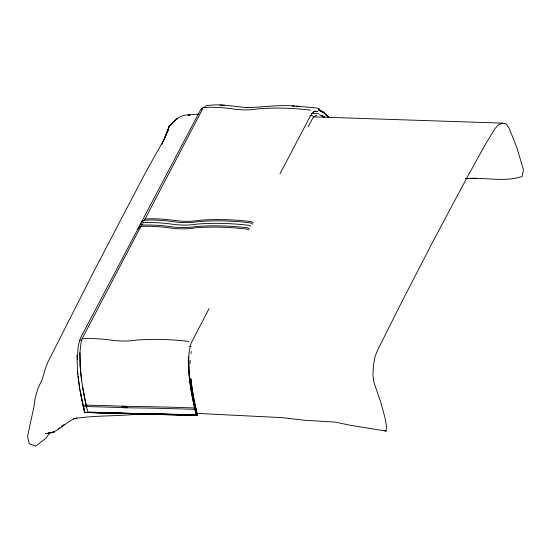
<?xml version="1.0" encoding="UTF-8"?>
<svg xmlns="http://www.w3.org/2000/svg" width="551" height="551" viewBox="0 0 551 551"><rect width="100%" height="100%" fill="white"/><g stroke="black" fill="none" stroke-linecap="round" stroke-linejoin="round"><path stroke-width="0.83" d="M76.94 355.126L77.636 373.929M77.539 359.755C77.608 352.137 77.712 344.168 80.976 337.129L199.737 111.357L201.287 109.064L203.126 107.535L205.206 106.818M79.916 352.95L80.115 365.52M79.95 353.06L80.184 365.602M188.373 356.394C187.863 376.202 191.548 395.859 196.184 415.041L196.452 415.123C191.748 396.038 188.084 376.464 188.6 356.731M188.724 357.069L189.427 376.161L192.857 399.027M190.123 363.481L190.164 360.326M197.244 413.408L281.981 417.637L304.558 420.261L335.366 422.1L349.472 425.124L386.155 431.102L386.403 425.489L384.791 416.914L380.645 401.893L373.977 382.635L372.944 374.99L373.399 365.506L375.107 356.366L377.807 349.74L401.858 301.81L432.308 242.729L466.311 178.903L485.121 144.823L494.75 128.955L498.235 124.974L502.264 123.121L506.107 123.947L509.041 128.004L516.549 146.745L523.45 169.715L522.162 176.41C504.048 182.65 484.405 176.816 465.602 178.696M79.909 352.854L81.018 342.853L82.037 338.913M188.731 357.385L189.117 352.192L190.804 343.831L209.091 308.553M137.633 229.595L138.377 228.011L140.03 228.059M138.301 228.321L139.045 226.743L140.698 226.785M140.925 223.327L141.669 221.75L143.322 221.791M190.928 353.57L191.252 351.421M167.573 131.937L169.178 126.331C174.185 120.056 181.41 114.057 189.937 114.959M196.184 415.041L194.338 414.882A441.427 48.433 4.5 0 0 142.482 413.553A141.724 15.552 4.5 0 1 117.205 412.981A257.696 28.273 4.5 0 0 88.126 412.169L88.456 412.265A188.16 20.642 4.5 0 1 111.529 412.837L116.192 413.002A217.115 23.824 4.5 0 0 140.471 413.622L194.51 415.048A570.588 62.6 4.5 0 0 143.046 413.732A313.133 34.355 4.5 0 1 121.447 413.209L84.572 412.368L197.52 415.571L194.083 400.074M161.939 144.259L168.392 129.168M248.859 230.015L247.254 229.147A244.651 164.728 27.7 0 0 195.398 227.818A79.096 53.254 27.7 0 1 170.163 227.956A142.923 96.232 27.7 0 0 141.042 226.427L140.76 226.936M202.134 109.904L144.789 219.539M82.071 338.81L140.767 226.571M168.413 129.196L164.542 138.418L169.178 126.331L176.885 118.706L169.178 126.331L165.334 136.751L162.993 141.607M280.011 173.723L310.695 115.379L312.224 113.107L312.004 113.375L313.808 111.874L313.498 112.039L315.544 111.336L315.165 111.392L317.431 111.502L314.173 111.15M308.092 126.937L312.073 119.36C312.789 117.79 315.186 115.304 316.818 115.366M163.027 141.614L164.859 138.163L146.773 170.204L119.815 221.688L92.664 273.723L47.827 362.227L45.327 368.771L42.344 379.143L38.047 388.2L35.257 397.664L33.838 407.23L27.55 436.33L29.237 443.789L35.967 446.014L45.995 438.135L50.203 432.28M144.734 219.036L145.009 218.892A142.923 96.232 27.7 0 1 174.123 220.414A79.096 53.254 27.7 0 0 199.366 220.283A244.651 164.728 27.7 0 1 251.222 221.612L253.116 222.886M61.56 426.46L64.13 424.47M205.647 105.93C219.567 103.133 234.03 106.736 248.06 107.679L245.746 107.562C262.049 107.535 278.269 104.421 294.633 106.088M58.254 428.575L59.639 427.948M76.926 417.872C65.287 420.998 58.117 434.016 45.375 433.458M195.86 408.567L194.951 408.415M47.4 433.417L54.611 431.853L47.896 433.024M196.431 415.158L195.385 415.206A376.56 41.311 4.5 0 0 157.076 414.228A438.114 48.068 4.5 0 1 120.655 413.312L85.639 412.472L197.575 415.544M203.87 107.445L203.987 107.424A143.336 99.855 29.6 0 1 233.087 108.974A79.316 55.258 29.6 0 0 258.343 108.816A245.36 170.927 29.6 0 1 310.199 110.145L310.606 110.214M73.324 418.794C94.924 415.137 116.846 416.453 138.556 414.021M82.23 338.686L82.347 338.672A143.336 93.009 26 0 1 111.474 340.167A79.316 51.47 26 0 0 136.703 340.063A245.36 159.211 26 0 1 188.559 341.393L188.972 341.455M198.794 114.043L188.132 115.001L189.826 115.014M194.744 409.627L195.13 409.545L193.015 409.303A441.427 48.433 4.5 0 0 141.159 407.974A141.724 15.552 4.5 0 1 115.882 407.396A257.696 28.273 4.5 0 0 86.803 406.583L86.748 406.666M194.097 408.208L194.792 408.119L192.671 407.878A441.427 48.433 4.5 0 0 140.822 406.548A141.724 15.552 4.5 0 1 115.538 405.97A257.696 28.273 4.5 0 0 86.459 405.157L86.211 405.212M465.623 178.455L476.339 178.317M195.812 410.006L196.252 409.958L195.288 409.841M201.287 109.064L202.94 109.105M311.177 113.465L318.726 113.761M310.02 115.669L312.603 115.731M144.817 220.545L142.344 220.476L141.648 222.59M142.84 224.312L140.36 224.243L139.672 226.358M79.709 340.194L82.189 340.263M189.441 346.565L191.163 346.607M87.024 405.322L82.905 405.357L83.594 405.57M86.541 406.728L83.401 406.886L83.063 405.46M312.92 116.84L502.264 123.121M296.596 106.198L316.563 107.968L319.532 109.002M219.918 105.083L224.705 105.31M292.244 105.971L298.993 106.315M384.701 430.689L386.155 431.102M318.34 109.318L323.568 112.025L328.913 117.391M318.499 109.773L323.706 112.473L329.016 117.804M318.561 110.228L323.733 112.914L328.527 117.659M319.415 114.601L324.319 117.143M321.715 115.283L324.257 116.936M321.805 115.696L324.332 117.349M250.843 226.247L249.238 225.38A244.651 164.728 27.7 0 0 197.382 224.05A79.096 53.254 27.7 0 1 172.139 224.188A142.923 96.232 27.7 0 0 143.026 222.659L142.902 223.43M249.527 228.741L247.929 227.873A244.651 164.728 27.7 0 0 196.073 226.544A79.096 53.254 27.7 0 1 170.831 226.681A142.923 96.232 27.7 0 0 141.71 225.152L141.428 225.662M252.448 224.161L250.553 222.886A244.651 164.728 27.7 0 0 198.697 221.557A79.096 53.254 27.7 0 1 173.455 221.695A142.923 96.232 27.7 0 0 144.341 220.159L144.059 220.675M197.534 415.523L193.986 400.019L191.541 385.232M194.469 407.086L196.37 415.082M85.88 404.124L87.878 412.217M83.814 407.74L84.95 412.52M83.594 407.685L84.73 412.465M84.599 412.417L79.661 388.841L77.712 374.219M82.678 387.732L85.963 404.165M84.138 395.832L85.908 404.145M82.106 399.998L82.925 403.911M81.376 397.519L82.864 404.613M192.726 392.567L194.131 400.122M84.234 395.9L81.507 379.914M80.487 391.52L80.763 393.049M81.038 394.578L81.314 396.107M79.819 389.034L81.211 396.727M192.774 392.636L190.729 378.303M79.571 387.381L78.159 376.884M190.977 379.288L191.693 385.411M81.603 380.038L80.246 366.381M80.632 372.462L81.541 379.976M78.325 376.388L78.511 377.952M80.074 365.437L80.673 372.531M77.615 371.181L77.884 374.522M126.847 406.356A217.115 23.824 4.5 0 1 121.957 406.225M127.185 407.788A217.115 23.824 4.5 0 1 123.114 407.678"/></g></svg>
